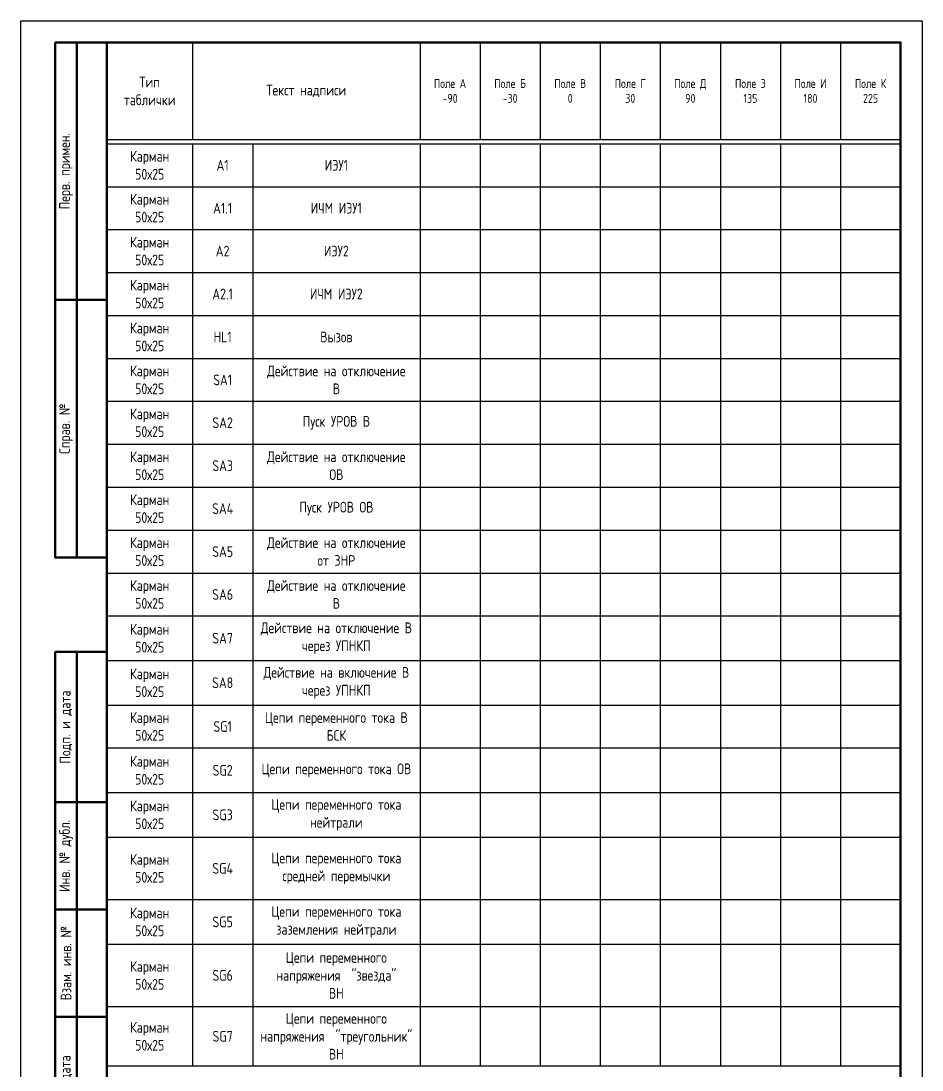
# Model space of a CAD drawing. Header units: millimetres. Extents: x -1117 to 5358, y -90 to 1610.
# Drawn here: x -840 to -630, y 52.6 to 297 of the extents above; entities that cross this region are included whole.
import ezdxf

# ---------------------------------------------------------------- set-up
doc = ezdxf.new("R2010")
doc.units = ezdxf.units.MM
doc.styles.add('Gost_type_A', font='GOST_A.TTF')

# ---------------------------------------------------------------- blocks, each defined once
blk = doc.blocks.new('Штамп левый верхний')
at = {"lineweight": 50}
for points in [[(-12, 0), (-7, 0), (-7, -60), (-12, -60)], [(-7, 0), (0, 0), (0, -60), (-7, -60)], [(-12, -60), (-7, -60), (-7, -120), (-12, -120)], [(-7, -60), (0, -60), (0, -120), (-7, -120)]]:
    blk.add_lwpolyline(points, close=True, dxfattribs=at)
at = {"char_height": 2.5, "width": 60, "attachment_point": 5, "rotation": 90, "style": 'Gost_type_A'}
for s, insert in [('Перв. примен.', (-9.5, -30)), ('Справ. №', (-9.5, -90))]:
    blk.add_mtext(s, dxfattribs=dict(at, insert=insert))
blk = doc.blocks.new('Штамп левый нижний')
at = {"lineweight": 50}
for points in [[(-12, 145), (-7, 145), (-7, 110), (-12, 110)], [(-7, 145), (0, 145), (0, 110), (-7, 110)], [(-12, 110), (-7, 110), (-7, 85), (-12, 85)], [(-7, 110), (0, 110), (0, 85), (-7, 85)], [(-12, 85), (-7, 85), (-7, 60), (-12, 60)], [(-7, 85), (0, 85), (0, 60), (-7, 60)], [(-12, 60), (-7, 60), (-7, 25), (-12, 25)], [(-7, 60), (0, 60), (0, 25), (-7, 25)], [(-12, 25), (-7, 25), (-7, 0), (-12, 0)], [(-7, 25), (0, 25), (0, 0), (-7, 0)]]:
    blk.add_lwpolyline(points, close=True, dxfattribs=at)
at = {"char_height": 2.5, "attachment_point": 5, "rotation": 90, "style": 'Gost_type_A'}
for s, insert, width in [('Подп. и дата', (-9.5, 127.5), 35), ('Инв. № дубл.', (-9.5, 97.5), 25), ('Взам. инв. №', (-9.5, 72.5), 25), ('Подп. и дата', (-9.5, 42.5), 35), ('Инв. N подл.', (-9.5, 12.5), 25)]:
    blk.add_mtext(s, dxfattribs=dict(at, insert=insert, width=width))
blk = doc.blocks.new('Формат_А4')
blk.add_lwpolyline([(0, 297), (0, 0), (-210, 0), (-210, 297)], close=True)
at = {"lineweight": 50}
blk.add_lwpolyline([(-190, 292), (-5, 292), (-5, 5), (-190, 5)], close=True, dxfattribs=at)
blk = doc.blocks.new('*T27')
at = {"color": 0, "linetype": 'ByBlock', "lineweight": -2, "transparency": 16777216}
for p, q in [((0, 0), (185, 0)), ((0, 0), (0, -238.46)), ((20, 0), (20, -22.61)), ((73, 0), (73, -22.61)), ((87, 0), (87, -22.61)), ((101, 0), (101, -22.61)), ((115, 0), (115, -22.61)), ((129, 0), (129, -22.61)), ((143, 0), (143, -22.61)), ((157, 0), (157, -22.61)), ((171, 0), (171, -22.61)), ((185, 0), (185, -238.46)), ((210, 0), (395, 0)), ((210, 0), (210, -99.28)), ((230, 0), (230, -22.61)), ((283, 0), (283, -22.61)), ((297, 0), (297, -22.61)), ((311, 0), (311, -22.61)), ((325, 0), (325, -22.61)), ((339, 0), (339, -22.61)), ((353, 0), (353, -22.61)), ((367, 0), (367, -22.61)), ((381, 0), (381, -22.61)), ((395, 0), (395, -99.28)), ((0, -22.61), (185, -22.61)), ((0, -23.61), (185, -23.61)), ((20, -23.61), (20, -238.46)), ((34, -23.61), (34, -238.46)), ((73, -23.61), (73, -238.46)), ((87, -23.61), (87, -238.46)), ((101, -23.61), (101, -238.46)), ((115, -23.61), (115, -238.46)), ((129, -23.61), (129, -238.46)), ((143, -23.61), (143, -238.46)), ((157, -23.61), (157, -238.46)), ((171, -23.61), (171, -238.46)), ((210, -22.61), (395, -22.61)), ((210, -23.61), (395, -23.61)), ((230, -23.61), (230, -99.28)), ((244, -23.61), (244, -99.28)), ((283, -23.61), (283, -99.28)), ((297, -23.61), (297, -99.28)), ((311, -23.61), (311, -99.28)), ((325, -23.61), (325, -99.28)), ((339, -23.61), (339, -99.28)), ((353, -23.61), (353, -99.28)), ((367, -23.61), (367, -99.28)), ((381, -23.61), (381, -99.28)), ((0, -33.61), (185, -33.61)), ((210, -37.45), (395, -37.45)), ((0, -43.61), (185, -43.61)), ((210, -51.28), (395, -51.28)), ((0, -53.61), (185, -53.61)), ((210, -63.28), (395, -63.28)), ((0, -63.61), (185, -63.61)), ((0, -73.61), (185, -73.61)), ((210, -75.28), (395, -75.28)), ((0, -83.61), (185, -83.61)), ((210, -87.28), (395, -87.28)), ((0, -93.61), (185, -93.61)), ((210, -99.28), (395, -99.28)), ((0, -103.61), (185, -103.61)), ((0, -113.61), (185, -113.61)), ((0, -123.61), (185, -123.61)), ((0, -133.61), (185, -133.61)), ((0, -143.99), (185, -143.99)), ((0, -154.37), (185, -154.37)), ((0, -164.37), (185, -164.37)), ((0, -174.76), (185, -174.76)), ((0, -185.14), (185, -185.14)), ((0, -199.69), (185, -199.69)), ((0, -210.07), (185, -210.07)), ((0, -224.62), (185, -224.62)), ((0, -238.46), (185, -238.46))]:
    blk.add_line(p, q, dxfattribs=at)
at = {"color": 0, "transparency": 16777216, "char_height": 2.5, "attachment_point": 5, "style": 'Gost_type_A'}
for s, insert, width in [('Тип таблички', (10, -11.3), 17), ('{\\H0.83333x;\\C256;Поле А \\P-90}', (80, -11.3), 11), ('{\\H0.83333x;\\C256;Поле Б\\P-30}', (94, -11.3), 11), ('{\\H0.83333x;\\C256;Поле В\\P0}', (108, -11.3), 11), ('{\\H0.83333x;\\C256;Поле Г\\P30}', (122, -11.3), 11), ('{\\H0.83333x;\\C256;Поле Д\\P90}', (136, -11.3), 11), ('{\\H0.83333x;\\C256;Поле З\\P135}', (150, -11.3), 11), ('{\\H0.83333x;\\C256;Поле И\\P180}', (164, -11.3), 11), ('{\\H0.83333x;\\C256;Поле К\\P225}', (178, -11.3), 11), ('Тип таблички', (220, -11.3), 17), ('{\\H0.83333x;\\C256;Поле А \\P-90}', (290, -11.3), 11), ('{\\H0.83333x;\\C256;Поле Б\\P-30}', (304, -11.3), 11), ('{\\H0.83333x;\\C256;Поле В\\P0}', (318, -11.3), 11), ('{\\H0.83333x;\\C256;Поле Г\\P30}', (332, -11.3), 11), ('{\\H0.83333x;\\C256;Поле Д\\P90}', (346, -11.3), 11), ('{\\H0.83333x;\\C256;Поле З\\P135}', (360, -11.3), 11), ('{\\H0.83333x;\\C256;Поле И\\P180}', (374, -11.3), 11), ('{\\H0.83333x;\\C256;Поле К\\P225}', (388, -11.3), 11), ('Текст надписи', (46.5, -11.3), 50), ('Текст надписи', (256.5, -11.3), 50), ('Карман\\P50х25', (10, -28.61), 17), ('{\\C256;Цепи переменного напряжения  "звезда"\\PОВ}', (263.5, -30.53), 36), ('A1', (27, -28.61), 11), ('ИЭУ1', (53.5, -28.61), 36), ('Карман\\P50х25', (220, -30.53), 17), ('SG8', (237, -30.53), 11), ('Карман\\P50х25', (10, -38.61), 17), ('A1.1', (27, -38.61), 11), ('ИЧМ ИЭУ1', (53.5, -38.61), 36), ('{\\C256;Цепи переменного напряжения  "треугольник"\\PОВ}', (263.5, -44.36), 36), ('Карман\\P50х25', (220, -44.36), 17), ('SG9', (237, -44.36), 11), ('Карман\\P50х25', (10, -48.61), 17), ('A2', (27, -48.61), 11), ('ИЭУ2', (53.5, -48.61), 36), ('Карман\\P50х25', (10, -58.61), 17), ('A2.1', (27, -58.61), 11), ('ИЧМ ИЭУ2', (53.5, -58.61), 36), ('Карман\\P50х25', (10, -68.61), 17), ('HL1', (27, -68.61), 11), ('Вызов', (53.5, -68.61), 36), ('Карман\\P50х25', (10, -78.61), 17), ('Действие на отключение\\PВ', (53.5, -78.61), 36), ('SA1', (27, -78.61), 11), ('Карман\\P50х25', (10, -88.61), 17), ('SA2', (27, -88.61), 11), ('Пуск УРОВ В', (53.5, -88.61), 36), ('Карман\\P50х25', (10, -98.61), 17), ('Действие на отключение\\PОВ', (53.5, -98.61), 36), ('SA3', (27, -98.61), 11), ('Карман\\P50х25', (10, -108.61), 17), ('SA4', (27, -108.61), 11), ('Пуск УРОВ ОВ', (53.5, -108.61), 36), ('Карман\\P50х25', (10, -118.61), 17), ('Действие на отключение\\Pот ЗНР', (53.5, -118.61), 36), ('SA5', (27, -118.61), 11), ('Карман\\P50х25', (10, -128.61), 17), ('Действие на отключение\\PВ', (53.5, -128.61), 36), ('SA6', (27, -128.61), 11), ('Карман\\P50х25', (10, -138.8), 17), ('Действие на {\\C256;отключение В через УПНКП }', (53.5, -138.8), 36), ('SA7', (27, -138.8), 11), ('Карман\\P50х25', (10, -149.18), 17), ('Действие на {\\C256;включение В через УПНКП }', (53.5, -149.18), 36), ('SA8', (27, -149.18), 11), ('Карман\\P50х25', (10, -159.37), 17), ('{\\C256;Цепи переменного тока В БСК}', (53.5, -159.37), 36), ('SG1', (27, -159.37), 11), ('Карман\\P50х25', (10, -169.57), 17), ('SG2', (27, -169.57), 11), ('{\\C256;Цепи переменного тока ОВ}', (53.5, -169.57), 36), ('Карман\\P50х25', (10, -179.95), 17), ('{\\C256;Цепи переменного тока нейтрали}', (53.5, -179.95), 36), ('SG3', (27, -179.95), 11), ('Карман\\P50х25', (10, -192.42), 17), ('{\\C256;Цепи переменного тока средней перемычки }', (53.5, -192.42), 36), ('SG4', (27, -192.42), 11), ('Карман\\P50х25', (10, -204.88), 17), ('{\\C256;Цепи переменного тока заземления нейтрали }', (53.5, -204.88), 36), ('SG5', (27, -204.88), 11), ('{\\C256;Цепи переменного напряжения  "звезда"\\PВН}', (53.5, -217.35), 36), ('Карман\\P50х25', (10, -217.35), 17), ('SG6', (27, -217.35), 11), ('{\\C256;Цепи переменного напряжения  "треугольник"\\PВН}', (53.5, -231.54), 36), ('Карман\\P50х25', (10, -231.54), 17), ('SG7', (27, -231.54), 11)]:
    blk.add_mtext(s, dxfattribs=dict(at, insert=insert, width=width))

msp = doc.modelspace()

# ---------------------------------------------------------------- block references
at = {"color": 1}
for name, p in [('Формат_А4', (-630, 0)), ('Штамп левый верхний', (-820, 292)), ('Штамп левый нижний', (-820, 5))]:
    msp.add_blockref(name, p, dxfattribs=at)
msp.add_blockref('*T27', (-820, 292))

doc.saveas('drawing.dxf')
